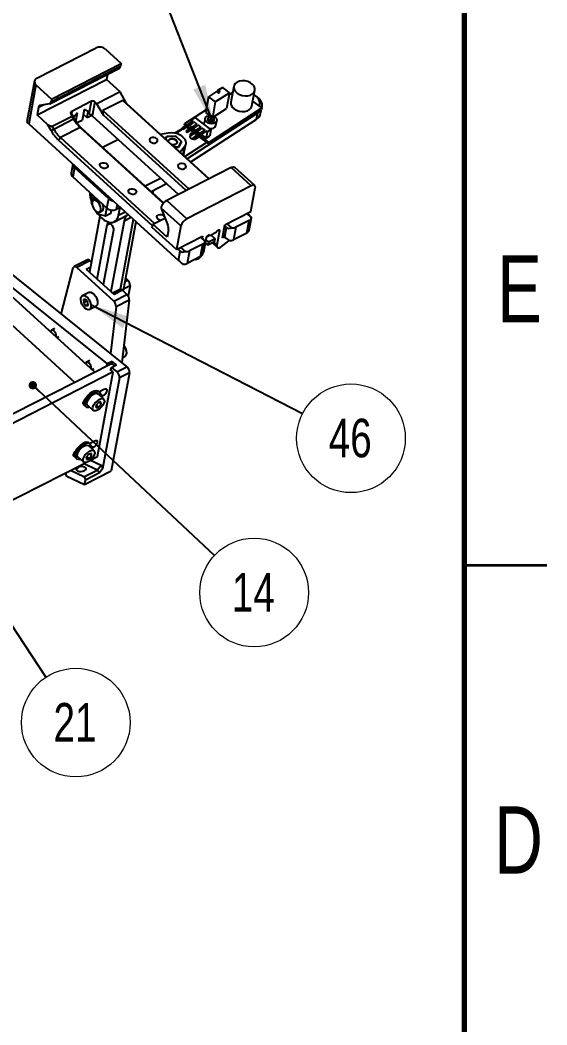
# Model space of a CAD drawing. Header units: millimetres. Extents: x 2 to 418, y 2 to 295.
# Drawn here: x 369.7 to 417.5, y 156.8 to 248 of the extents above; entities that cross this region are included whole.
import ezdxf

# ---------------------------------------------------------------- set-up
doc = ezdxf.new("R2010")
doc.units = ezdxf.units.MM
doc.styles.add('SLDTEXTSTYLE0', font='TXT', dxfattribs={"width": 0.75})
doc.dimstyles.new('SLDDIMSTYLE0', dxfattribs={"dimtxt": 0.18, "dimasz": 0.762, "dimexe": 0, "dimexo": 0.0625, "dimgap": 0, "dimtad": 0, "dimtih": 1, "dimtoh": 1, "dimdec": 0, "dimrnd": 1e-09, "dimzin": 0, "dimdsep": 46, "dimtxsty": 'Standard', "dimblk1": 'DOT', "dimblk2": 'DOT', "dimsah": 1, "dimcen": 0.09, "dimadec": 0, "dimazin": 0, "dimtfac": 0.762, "dimtdec": 0, "dimtofl": 0, "dimtmove": 0, "dimatfit": 3, "dimldrblk": 'DOT', "dimfxl": 1, "dimfrac": 2, "dimtolj": 1, "dimtzin": 0, "dimarcsym": 0})
doc.dimstyles.new('SLDDIMSTYLE1', dxfattribs={"dimtxt": 0.18, "dimasz": 3.556, "dimexe": 0, "dimexo": 0.0625, "dimgap": 0, "dimtad": 0, "dimtih": 1, "dimtoh": 1, "dimdec": 0, "dimrnd": 1e-09, "dimzin": 0, "dimdsep": 46, "dimtxsty": 'Standard', "dimsah": 1, "dimcen": 0.09, "dimadec": 0, "dimazin": 0, "dimtfac": 3.556, "dimtdec": 0, "dimtofl": 0, "dimtmove": 0, "dimatfit": 3, "dimfxl": 1, "dimfrac": 2, "dimtolj": 1, "dimtzin": 0, "dimarcsym": 0})

# ---------------------------------------------------------------- blocks, each defined once
blk = doc.blocks.new('SW_NOTE_81')
at = {"color": 0, "linetype": 'Continuous', "lineweight": 0}
blk.add_circle((3.6, -3.37), 4.931, dxfattribs=at)
at = {"color": 0, "linetype": 'Continuous', "lineweight": 0, "insert": (3.529, -1.593), "char_height": 3.5, "attachment_point": 2, "style": 'SLDTEXTSTYLE0'}
blk.add_mtext('14', dxfattribs=at)
blk = doc.blocks.new('_Dot')
at = {"color": 0, "linetype": 'ByBlock', "lineweight": -2}
blk.add_line((-0.5, 0), (-1, 0), dxfattribs=at)
at = {"color": 0, "linetype": 'ByBlock', "const_width": 0.5}
blk.add_lwpolyline([(-0.25, 0, 1), (0.25, 0, 1)], format="xyb", close=True, dxfattribs=at)
blk = doc.blocks.new('SW_NOTE_82')
at = {"color": 0, "linetype": 'Continuous', "lineweight": 0}
blk.add_circle((2.716, -4.115), 4.931, dxfattribs=at)
at = {"color": 0, "linetype": 'Continuous', "lineweight": 0, "insert": (2.646, -2.339), "char_height": 3.5, "attachment_point": 2, "style": 'SLDTEXTSTYLE0'}
blk.add_mtext('21', dxfattribs=at)
blk = doc.blocks.new('SW_NOTE_83')
at = {"color": 0, "linetype": 'Continuous', "lineweight": 0}
blk.add_circle((4.385, -2.254), 4.931, dxfattribs=at)
at = {"color": 0, "linetype": 'Continuous', "lineweight": 0, "insert": (4.315, -0.478), "char_height": 3.5, "attachment_point": 2, "style": 'SLDTEXTSTYLE0'}
blk.add_mtext('46', dxfattribs=at)

msp = doc.modelspace()

# ---------------------------------------------------------------- linework, layer by layer
at = {"color": 7, "linetype": 'Continuous', "lineweight": 70}
msp.add_line((410, 287), (410, 10), dxfattribs=at)
at = {"color": 7, "linetype": 'Continuous', "lineweight": 25}
for p, q in [((371.186, 242.673), (376.593, 245.43)), ((377.432, 245.306), (378.855, 244.008)), ((372.384, 240.361), (378.693, 243.577)), ((372.5, 240.542), (378.808, 243.758)), ((372.546, 240.791), (378.855, 244.008)), ((378.855, 244.008), (378.808, 243.758)), ((371.217, 239.343), (377.525, 242.559)), ((377.612, 243.027), (377.525, 242.559)), ((378.759, 241.434), (377.525, 242.559)), ((370.984, 242.429), (370.295, 238.734)), ((371.123, 242.09), (370.461, 238.536)), ((371.123, 242.09), (372.546, 240.791)), ((388.07, 241.835), (387.734, 241.617)), ((388.69, 241.364), (388.07, 241.835)), ((389.082, 241.939), (388.817, 240.517)), ((372.546, 240.791), (372.5, 240.542)), ((378.759, 241.434), (376.656, 240.362)), ((379.352, 240.394), (378.759, 241.434)), ((386.778, 240.996), (386.513, 239.574)), ((387.607, 241.534), (386.778, 240.996)), ((386.778, 240.996), (387.398, 240.525)), ((387.398, 240.525), (388.69, 241.364)), ((387.615, 241.575), (387.588, 241.433)), ((387.771, 241.399), (387.797, 241.541)), ((388.69, 241.364), (388.425, 239.943)), ((388.978, 241.378), (388.654, 241.168)), ((390.724, 240.162), (390.989, 241.583)), ((371.343, 240.019), (371.217, 239.343)), ((372.33, 240.344), (371.513, 240.217)), ((376.178, 240.584), (374.371, 239.663)), ((375.498, 239.852), (375.312, 238.857)), ((375.869, 239.655), (375.498, 239.852)), ((375.966, 239.447), (376.178, 240.584)), ((376.457, 240.543), (376.219, 239.264)), ((376.656, 240.362), (376.457, 240.543)), ((377.249, 239.322), (376.656, 240.362)), ((379.004, 240.664), (377.202, 239.745)), ((386.82, 233.535), (379.004, 240.664)), ((379.004, 240.664), (379.352, 240.394)), ((379.352, 240.394), (386.853, 233.552)), ((386.556, 239.805), (384.601, 238.535)), ((386.781, 236.718), (391.596, 239.846)), ((386.807, 236.86), (391.622, 239.988)), ((387.398, 240.525), (387.163, 239.264)), ((387.295, 239.209), (388.425, 239.943)), ((391.622, 239.988), (390.807, 240.607)), ((391.517, 239.491), (391.581, 239.837)), ((391.622, 239.988), (391.596, 239.846)), ((391.611, 239.997), (391.623, 240.06)), ((372.192, 238.454), (371.217, 239.343)), ((374.403, 239.213), (372.601, 238.294)), ((372.731, 238.065), (374.534, 238.984)), ((374.403, 239.213), (374.295, 239.526)), ((374.295, 239.526), (374.348, 239.433)), ((374.348, 239.433), (374.596, 238.997)), ((374.371, 239.663), (374.368, 239.627)), ((374.534, 238.984), (374.403, 239.213)), ((374.534, 238.984), (374.596, 238.997)), ((374.897, 239.545), (374.537, 239.1)), ((374.749, 238.75), (374.897, 239.545)), ((375.312, 238.857), (374.842, 238.617)), ((375.763, 239.086), (375.414, 239.404)), ((375.763, 239.086), (375.869, 239.655)), ((376.179, 239.298), (375.763, 239.086)), ((376.219, 239.264), (384.049, 232.122)), ((377.249, 239.322), (377.202, 239.745)), ((377.202, 239.745), (385.018, 232.616)), ((384.751, 232.48), (377.249, 239.322)), ((391.23, 239.514), (384.856, 235.373)), ((385.176, 235.081), (391.124, 238.945)), ((385.225, 238.902), (385.182, 238.67)), ((385.565, 239.123), (385.225, 238.902)), ((385.225, 238.902), (385.369, 238.792)), ((387.007, 238.028), (385.565, 239.123)), ((386.477, 239.018), (386.397, 238.592)), ((386.513, 239.574), (386.878, 239.297)), ((387.003, 239.161), (386.708, 239.066)), ((386.708, 239.066), (386.712, 238.824)), ((386.95, 238.877), (386.742, 238.809)), ((386.95, 238.877), (387.003, 239.161)), ((387.22, 238.744), (386.95, 238.877)), ((387.303, 239.014), (387.003, 239.161)), ((387.254, 238.755), (387.303, 239.014)), ((387.307, 238.772), (387.303, 239.014)), ((391.23, 239.514), (391.124, 238.945)), ((370.461, 238.536), (384.046, 226.144)), ((372.493, 237.925), (372.192, 238.454)), ((372.192, 238.454), (372.601, 238.294)), ((372.493, 237.925), (372.731, 238.065)), ((372.601, 238.294), (372.731, 238.065)), ((375.145, 238.204), (373.343, 237.285)), ((382.68, 231.331), (375.145, 238.204)), ((375.145, 238.204), (375.269, 238.138)), ((375.269, 238.138), (382.703, 231.357)), ((383.763, 237.71), (384.409, 238.13)), ((384.442, 238.073), (383.848, 237.687)), ((384.417, 238.174), (384.404, 238.102)), ((384.404, 238.102), (384.476, 238.048)), ((384.417, 238.174), (385.369, 238.792)), ((384.489, 238.119), (384.417, 238.174)), ((384.476, 238.048), (385.428, 238.666)), ((384.476, 238.048), (384.489, 238.119)), ((384.489, 238.119), (385.441, 238.737)), ((384.601, 238.535), (384.574, 238.392)), ((384.574, 238.392), (384.657, 238.33)), ((384.601, 238.535), (384.772, 238.404)), ((384.773, 238.241), (385.018, 238.056)), ((384.777, 237.9), (385.729, 238.518)), ((384.836, 237.774), (385.788, 238.393)), ((384.849, 237.845), (385.802, 238.464)), ((384.889, 238.316), (385.133, 238.131)), ((385.147, 238.484), (385.119, 238.333)), ((385.119, 238.333), (385.269, 238.219)), ((385.134, 237.968), (385.378, 237.782)), ((385.138, 237.626), (386.09, 238.245)), ((385.197, 237.5), (386.149, 238.119)), ((385.21, 237.571), (386.162, 238.19)), ((385.249, 238.042), (385.493, 237.857)), ((385.385, 238.131), (385.629, 237.945)), ((385.428, 238.666), (385.441, 238.737)), ((385.441, 238.737), (385.729, 238.518)), ((385.498, 237.353), (386.451, 237.971)), ((385.788, 238.393), (385.802, 238.464)), ((385.802, 238.464), (386.09, 238.245)), ((386.149, 238.119), (386.162, 238.19)), ((386.162, 238.19), (386.451, 237.971)), ((386.398, 238.49), (386.397, 238.592)), ((386.667, 237.807), (387.007, 238.028)), ((386.712, 238.824), (387.012, 238.677)), ((387.007, 238.028), (386.901, 237.459)), ((387.012, 238.677), (387.307, 238.772)), ((387.459, 238.394), (387.538, 238.82)), ((373.166, 237.066), (373.343, 237.285)), ((381.702, 229.28), (373.166, 237.066)), ((373.343, 237.285), (381.872, 229.505)), ((377.154, 236.419), (378.555, 237.133)), ((382.398, 237.616), (383.119, 237.735)), ((382.995, 237.402), (382.878, 237.178)), ((382.893, 237.164), (383.01, 237.388)), ((382.983, 237.336), (382.995, 237.402)), ((383.804, 237.432), (382.995, 237.402)), ((383.01, 237.388), (383.797, 237.418)), ((383.797, 237.418), (384.32, 236.941)), ((383.801, 237.414), (383.804, 237.432)), ((384.342, 236.942), (383.804, 237.432)), ((384.777, 237.9), (384.764, 237.829)), ((384.764, 237.829), (384.836, 237.774)), ((384.849, 237.845), (384.777, 237.9)), ((384.836, 237.774), (384.849, 237.845)), ((385.138, 237.626), (385.125, 237.555)), ((385.125, 237.555), (385.197, 237.5)), ((385.21, 237.571), (385.138, 237.626)), ((385.197, 237.5), (385.21, 237.571)), ((385.495, 237.335), (385.273, 237.19)), ((385.353, 237.164), (385.508, 237.264)), ((385.498, 237.353), (385.485, 237.281)), ((385.485, 237.281), (385.557, 237.227)), ((385.495, 237.694), (385.739, 237.509)), ((385.571, 237.298), (385.498, 237.353)), ((385.557, 237.227), (386.509, 237.845)), ((385.557, 237.227), (385.571, 237.298)), ((385.571, 237.298), (386.523, 237.916)), ((385.61, 237.769), (385.854, 237.583)), ((385.652, 237.203), (385.915, 237.375)), ((385.746, 237.857), (385.99, 237.672)), ((385.855, 237.42), (386.781, 236.718)), ((385.97, 237.495), (386.807, 236.86)), ((386.106, 237.583), (386.561, 237.238)), ((386.509, 237.845), (386.523, 237.916)), ((386.523, 237.916), (386.667, 237.807)), ((386.667, 237.807), (386.561, 237.238)), ((386.561, 237.238), (386.901, 237.459)), ((384.056, 236.434), (383.707, 236.421)), ((383.722, 236.408), (384.07, 236.421)), ((384.053, 236.42), (384.056, 236.434)), ((384.32, 236.941), (384.056, 236.434)), ((384.07, 236.421), (384.342, 236.942)), ((384.574, 236.408), (384.202, 235.97)), ((384.308, 236.875), (384.32, 236.941)), ((384.553, 235.839), (384.712, 236.692)), ((384.646, 235.565), (386.615, 236.844)), ((386.807, 236.86), (386.781, 236.718)), ((374.474, 234.875), (374.322, 234.062)), ((374.62, 234.575), (374.461, 233.722)), ((377.725, 231.743), (374.62, 234.575)), ((388.85, 234.57), (382.993, 231.583)), ((390.662, 232.918), (388.85, 234.57)), ((390.986, 232.935), (389.175, 234.587)), ((377.567, 230.89), (374.461, 233.722)), ((382.436, 233.593), (381.035, 232.878)), ((382.979, 233.098), (381.578, 232.383)), ((381.742, 232.234), (381.789, 232.491)), ((390.662, 232.918), (384.804, 229.931)), ((390.635, 230.589), (391.033, 232.721)), ((376.102, 232.225), (376.1, 232.211)), ((376.22, 231.857), (376.129, 231.37)), ((376.482, 231.675), (376.34, 231.602)), ((377.567, 230.89), (377.725, 231.743)), ((382.993, 231.583), (384.804, 229.931)), ((376.129, 231.37), (376.229, 231.194)), ((376.885, 230.533), (377.125, 230.655)), ((377.423, 230.189), (377.555, 230.9)), ((377.915, 230.414), (377.97, 230.707)), ((378.773, 230.953), (378.405, 230.766)), ((378.627, 230.255), (378.755, 230.944)), ((384.274, 229.275), (382.497, 230.895)), ((382.553, 230.698), (383.092, 229.335)), ((376.924, 230.155), (375.981, 225.09)), ((376.556, 230.62), (376.7, 230.369)), ((376.7, 230.369), (377.423, 230.189)), ((377.423, 230.189), (377.92, 230.443)), ((377.881, 230.423), (377.915, 230.414)), ((378.242, 229.653), (379.293, 230.189)), ((379.958, 229.873), (378.774, 223.522)), ((379.47, 230.318), (379.403, 230.258)), ((381.73, 229.433), (382.831, 229.995)), ((382.828, 230.003), (382.828, 229.993)), ((388.27, 229.382), (390.635, 230.589)), ((390.477, 229.772), (389.275, 229.159)), ((390.679, 230.015), (390.26, 230.397)), ((390.265, 228.635), (390.477, 229.772)), ((390.293, 230.414), (390.513, 230.214)), ((390.467, 228.879), (390.679, 230.015)), ((376.673, 224.459), (377.592, 229.389)), ((378.148, 228.882), (377.229, 223.951)), ((379.113, 229.717), (377.921, 223.32)), ((380.197, 229.655), (379.027, 223.379)), ((381.677, 229.149), (381.73, 229.433)), ((383.876, 227.143), (381.677, 229.149)), ((383.024, 228.253), (381.73, 229.433)), ((383.15, 228.929), (383.024, 228.253)), ((384.274, 229.275), (383.876, 227.143)), ((387.793, 228.831), (387.554, 227.545)), ((388.047, 228.188), (388.27, 229.382)), ((388.251, 228.288), (388.41, 229.141)), ((388.41, 229.141), (388.252, 229.286)), ((388.457, 229.478), (388.876, 229.096)), ((389.275, 229.159), (389.063, 228.022)), ((383.876, 227.143), (386.242, 228.349)), ((386.473, 227.871), (386.054, 228.253)), ((386.088, 228.27), (386.307, 228.069)), ((386.242, 228.349), (386.207, 228.161)), ((386.352, 226.933), (386.591, 228.218)), ((386.554, 228.015), (386.786, 227.803)), ((386.892, 228.371), (386.741, 228.421)), ((387.387, 228.109), (386.786, 227.803)), ((387.493, 228.678), (386.892, 228.371)), ((387.025, 228.439), (387.387, 228.109)), ((387.334, 227.825), (387.387, 228.109)), ((388.248, 228.291), (388.047, 228.188)), ((388.093, 228.433), (388.251, 228.288)), ((390.265, 228.635), (389.063, 228.022)), ((384.205, 226.997), (383.985, 227.198)), ((384.252, 227.334), (384.671, 226.952)), ((385.07, 227.015), (384.858, 225.878)), ((386.271, 227.628), (385.07, 227.015)), ((386.059, 226.49), (386.271, 227.628)), ((386.261, 226.735), (386.473, 227.871)), ((386.501, 227.73), (386.733, 227.518)), ((387.334, 227.825), (386.733, 227.518)), ((386.786, 227.803), (386.733, 227.518)), ((387.158, 227.735), (387.6, 227.332)), ((387.851, 227.316), (388.612, 227.882)), ((375.786, 226.194), (374.584, 225.581)), ((376.021, 226.122), (374.819, 225.509)), ((376.151, 226.003), (376.021, 226.122)), ((384.046, 226.144), (384.205, 226.997)), ((386.059, 226.49), (384.858, 225.878)), ((385.559, 226.235), (385.898, 226.321)), ((367.029, 225.217), (377.58, 216.759)), ((367.931, 225.676), (379.376, 216.501)), ((373.422, 221.274), (374.511, 225.479)), ((378.182, 222.442), (374.819, 225.509)), ((375.689, 225.356), (378.212, 223.054)), ((379.246, 224.555), (379.452, 224.368)), ((376.459, 216.002), (367.46, 224.21)), ((378.729, 223.509), (378.078, 223.177)), ((378.963, 223.437), (378.212, 223.054)), ((379.383, 223.054), (378.963, 223.437)), ((379.057, 223.541), (379.027, 223.379)), ((379.658, 223.847), (379.057, 223.541)), ((379.658, 223.847), (379.487, 222.929)), ((375.931, 223.248), (375.33, 222.942)), ((375.644, 222.603), (375.448, 222.587)), ((375.448, 222.587), (375.452, 222.303)), ((375.753, 222.456), (375.452, 222.303)), ((375.844, 222.334), (375.644, 222.603)), ((378.182, 222.442), (379.383, 223.054)), ((379.592, 222.553), (378.39, 221.94)), ((379.592, 222.553), (378.904, 216.879)), ((375.452, 222.303), (375.652, 222.034)), ((375.847, 222.133), (375.652, 222.034)), ((375.652, 222.034), (375.848, 222.05)), ((375.848, 222.05), (375.844, 222.334)), ((375.966, 221.695), (376.567, 222.001)), ((378.39, 221.94), (377.877, 217.703)), ((368.222, 220.952), (374.657, 215.083)), ((372.827, 219.957), (372.526, 219.804)), ((373.007, 219.151), (373.19, 219.244)), ((376.008, 217.055), (375.708, 216.902)), ((378.031, 216.988), (377.58, 216.759)), ((377.985, 216.74), (378.031, 216.988)), ((378.424, 216.673), (378.031, 216.988)), ((378.958, 217.324), (379.211, 217.453)), ((377.924, 216.749), (359.3, 207.254)), ((376.189, 216.249), (376.372, 216.342)), ((377.542, 216.554), (377.58, 216.759)), ((377.947, 216.301), (377.872, 216.263)), ((378.131, 216.027), (377.872, 216.263)), ((378.064, 216.729), (377.924, 216.749)), ((377.93, 216.21), (377.974, 216.443)), ((377.974, 216.443), (378.424, 216.673)), ((377.974, 216.443), (378.475, 216.042)), ((378.232, 216.575), (378.064, 216.729)), ((378.475, 216.042), (379.376, 216.501)), ((378.131, 216.027), (360.329, 206.95)), ((376.7, 208.35), (378.131, 216.027)), ((378.703, 215.502), (377.161, 207.228)), ((379.604, 215.961), (377.943, 207.045)), ((379.604, 215.961), (378.703, 215.502)), ((376.89, 214.187), (376.786, 214.282)), ((376.842, 214.231), (377.296, 214.462)), ((376.733, 214.056), (376.755, 214.04)), ((377.273, 213.568), (376.755, 214.04)), ((376.967, 214.021), (376.957, 213.855)), ((377.182, 213.851), (377.041, 213.779)), ((375.573, 212.952), (375.677, 212.857)), ((375.812, 213.005), (376.329, 212.533)), ((376.789, 213.262), (376.566, 212.998)), ((376.566, 212.998), (376.578, 212.786)), ((376.578, 212.786), (376.813, 212.839)), ((376.598, 213.035), (376.813, 212.839)), ((377.024, 213.315), (376.789, 213.262)), ((376.813, 212.839), (377.035, 213.103)), ((376.847, 213.275), (377.035, 213.103)), ((377.035, 213.103), (377.024, 213.315)), ((375.968, 209.54), (376.421, 209.771)), ((375.859, 209.365), (375.881, 209.348)), ((376.398, 208.876), (375.881, 209.348)), ((376.016, 209.496), (375.912, 209.591)), ((376.308, 209.16), (376.166, 209.088)), ((374.699, 208.261), (374.803, 208.166)), ((374.937, 208.314), (375.455, 207.842)), ((375.915, 208.571), (375.692, 208.307)), ((375.692, 208.307), (375.704, 208.095)), ((375.704, 208.095), (375.938, 208.148)), ((375.723, 208.344), (375.938, 208.148)), ((376.149, 208.623), (375.915, 208.571)), ((375.938, 208.148), (376.161, 208.412)), ((375.973, 208.584), (376.161, 208.412)), ((376.077, 208.032), (376.7, 208.35)), ((376.079, 208.033), (377.038, 207.576)), ((376.161, 208.412), (376.149, 208.623)), ((361.523, 200.612), (375.61, 207.794)), ((375.466, 206.514), (374.243, 207.097)), ((376.667, 207.127), (375.444, 207.71)), ((375.466, 206.514), (376.667, 207.127)), ((375.54, 205.82), (377.943, 207.045)), ((376.68, 207.119), (377.038, 207.576)), ((377.161, 207.228), (376.878, 206.867)), ((373.791, 206.867), (373.878, 206.612)), ((373.878, 206.612), (375.54, 205.82)), ((375.54, 205.82), (375.614, 206.222)), ((376.878, 206.867), (375.614, 206.222))]:
    msp.add_line(p, q, dxfattribs=at)
at = {"color": 8, "linetype": 'Continuous', "lineweight": 25}
for p, q in [((371.826, 240.266), (371.343, 240.019)), ((374.368, 239.627), (374.336, 239.453)), ((391.23, 239.514), (391.196, 239.586)), ((385.127, 237.301), (385.168, 237.522)), ((384.574, 236.408), (384.45, 235.744)), ((378.489, 231.213), (378.405, 230.766)), ((378.627, 230.255), (379.212, 230.553)), ((379.765, 230.049), (379.113, 229.717)), ((379.403, 230.258), (379.488, 230.301)), ((377.592, 229.389), (377.828, 229.51)), ((387.793, 228.831), (387.705, 228.911)), ((386.847, 228.386), (386.606, 228.263)), ((386.892, 228.371), (386.804, 228.451)), ((387.278, 227.796), (387.554, 227.545)), ((375.689, 225.356), (376.066, 225.548)), ((379.186, 224.232), (379.452, 224.368)), ((377.182, 213.851), (376.962, 214.051)), ((375.5, 213.249), (375.438, 213.306)), ((376.308, 209.16), (376.088, 209.36)), ((374.626, 208.558), (374.563, 208.615))]:
    msp.add_line(p, q, dxfattribs=at)
at = {"color": 7, "linetype": 'Continuous', "lineweight": 35}
msp.add_line((410, 198.5), (417.5, 198.5), dxfattribs=at)
at = {"color": 7, "linetype": 'Continuous', "lineweight": 25, "flags": 128}
for points in [[(387.643, 241.517), (387.673, 241.5), (387.709, 241.493), (387.744, 241.495), (387.773, 241.507), (387.792, 241.527), (387.798, 241.551), (387.79, 241.576), (387.769, 241.599), (387.739, 241.615), (387.703, 241.623), (387.668, 241.62), (387.639, 241.609), (387.62, 241.589), (387.614, 241.565), (387.622, 241.539), (387.643, 241.517)], [(389.376, 241.333), (389.589, 241.205), (389.835, 241.119), (390.097, 241.081), (390.353, 241.093), (390.586, 241.154), (390.778, 241.261), (390.916, 241.404), (390.987, 241.575), (390.989, 241.759), (390.919, 241.943), (390.784, 242.113), (390.594, 242.258), (390.362, 242.366), (390.106, 242.429), (389.845, 242.442), (389.597, 242.405), (389.383, 242.32), (389.217, 242.194), (389.111, 242.035), (389.074, 241.857), (389.109, 241.671), (389.212, 241.492), (389.376, 241.333)], [(387.616, 241.375), (387.647, 241.358), (387.682, 241.351), (387.717, 241.353), (387.746, 241.365), (387.766, 241.384), (387.771, 241.399)], [(390.91, 241.159), (391.168, 240.998), (391.383, 240.798), (391.536, 240.576), (391.62, 240.341), (391.63, 240.106), (391.608, 239.999)], [(389.111, 239.911), (389.324, 239.784), (389.57, 239.697), (389.832, 239.659), (390.088, 239.671), (390.321, 239.733), (390.514, 239.839), (390.651, 239.983), (390.723, 240.153), (390.724, 240.162)], [(391.516, 239.794), (391.429, 239.682), (391.23, 239.514)], [(386.54, 239.148), (386.667, 239.242), (386.839, 239.292), (387.033, 239.292), (387.225, 239.242), (387.387, 239.148), (387.498, 239.023), (387.542, 238.884), (387.515, 238.75), (387.418, 238.639), (387.267, 238.565), (387.08, 238.539), (386.884, 238.565), (386.704, 238.638), (386.565, 238.75), (386.486, 238.884), (386.478, 239.023), (386.54, 239.148)], [(381.553, 237.271), (381.465, 237.201), (381.426, 237.107), (381.444, 237.006), (381.514, 236.911), (381.627, 236.839), (381.765, 236.799), (381.907, 236.797), (382.031, 236.835), (382.119, 236.906), (382.158, 236.999), (382.14, 237.1), (382.07, 237.195), (381.957, 237.268), (381.819, 237.308), (381.677, 237.309), (381.553, 237.271)], [(383.119, 237.735), (383.399, 237.755), (383.688, 237.726), (383.967, 237.648), (384.221, 237.528), (384.434, 237.371), (384.594, 237.187), (384.692, 236.987), (384.722, 236.782), (384.682, 236.585), (384.574, 236.408)], [(383.136, 236.942), (383.158, 237.039), (383.237, 237.125), (383.36, 237.179), (383.51, 237.192), (383.663, 237.162)], [(383.929, 236.865), (383.904, 236.974), (383.822, 237.075), (383.696, 237.15), (383.545, 237.189), (383.392, 237.186), (383.261, 237.141), (383.171, 237.061), (383.136, 236.958), (383.136, 236.942)], [(383.663, 237.162), (383.797, 237.094), (383.89, 236.998), (383.928, 236.889), (383.907, 236.784), (383.828, 236.697), (383.705, 236.644), (383.555, 236.631), (383.464, 236.643)], [(385.144, 237.54), (385.108, 237.495), (385.087, 237.409), (385.116, 237.318), (385.19, 237.238), (385.298, 237.18), (385.423, 237.153), (385.548, 237.161), (385.652, 237.203)], [(383.464, 236.643), (383.52, 236.634), (383.673, 236.637), (383.804, 236.682), (383.894, 236.762), (383.929, 236.865)], [(384.553, 235.839), (384.523, 235.732), (384.506, 235.693)], [(377.047, 234.974), (377.171, 235.012), (377.313, 235.01), (377.451, 234.97), (377.564, 234.897), (377.634, 234.803), (377.652, 234.702), (377.614, 234.608), (377.525, 234.537), (377.401, 234.5), (377.259, 234.501), (377.121, 234.541), (377.008, 234.614), (376.938, 234.708), (376.92, 234.81), (376.959, 234.903), (377.047, 234.974)], [(384.14, 234.911), (384.052, 234.84), (384.014, 234.747), (384.031, 234.646), (384.102, 234.551), (384.214, 234.478), (384.352, 234.438), (384.494, 234.437), (384.619, 234.475), (384.707, 234.545), (384.745, 234.639), (384.728, 234.74), (384.657, 234.835), (384.545, 234.907), (384.407, 234.947), (384.265, 234.949), (384.14, 234.911)], [(388.85, 234.57), (388.914, 234.598), (388.974, 234.617), (389.031, 234.627), (389.082, 234.626), (389.126, 234.616), (389.164, 234.596), (389.175, 234.587)], [(379.634, 232.614), (379.759, 232.651), (379.901, 232.65), (380.039, 232.61), (380.151, 232.537), (380.222, 232.443), (380.239, 232.341), (380.201, 232.248), (380.113, 232.177), (379.988, 232.14), (379.846, 232.141), (379.709, 232.181), (379.596, 232.254), (379.525, 232.348), (379.508, 232.45), (379.546, 232.543), (379.634, 232.614)], [(391.033, 232.721), (391.04, 232.8), (391.029, 232.867), (391.001, 232.919), (390.957, 232.955), (390.899, 232.973), (390.828, 232.973), (390.748, 232.954), (390.662, 232.918)], [(376.1, 232.211), (376.1, 232.084), (376.168, 231.924), (376.302, 231.781), (376.49, 231.671), (376.709, 231.606), (376.794, 231.595)], [(376.228, 231.44), (376.218, 231.277), (376.256, 231.089), (376.337, 230.898), (376.451, 230.728), (376.584, 230.598), (376.721, 230.526), (376.845, 230.518), (376.94, 230.577), (376.997, 230.695), (377.006, 230.858), (376.969, 231.046), (376.888, 231.237), (376.774, 231.407), (376.641, 231.536), (376.504, 231.609), (376.38, 231.617), (376.284, 231.558), (376.228, 231.44)], [(377.125, 230.655), (377.149, 230.67), (377.221, 230.767), (377.249, 230.915), (377.228, 231.097), (377.184, 231.239)], [(376.751, 230.356), (376.821, 230.271), (377.068, 230.013)], [(377.068, 230.013), (377.326, 229.81), (377.584, 229.67), (377.832, 229.597), (378.061, 229.595), (378.262, 229.664), (378.427, 229.801), (378.55, 230), (378.627, 230.255)], [(379.466, 230.322), (379.313, 230.2), (379.293, 230.189)], [(382.417, 229.784), (382.296, 229.821), (382.183, 229.894), (382.113, 229.988), (382.095, 230.09), (382.134, 230.183), (382.222, 230.254)], [(377.592, 229.389), (377.635, 229.487), (377.713, 229.531), (377.816, 229.515), (377.927, 229.441), (378.029, 229.321), (378.107, 229.172), (378.149, 229.018), (378.148, 228.882)], [(387.493, 228.678), (387.514, 228.738), (387.555, 228.8), (387.61, 228.856), (387.669, 228.896), (387.725, 228.915), (387.768, 228.909), (387.792, 228.879), (387.793, 228.831)], [(386.591, 228.218), (386.613, 228.278), (386.654, 228.341), (386.709, 228.397), (386.768, 228.437), (386.824, 228.455), (386.867, 228.449), (386.891, 228.42), (386.892, 228.371)], [(388.612, 227.882), (388.684, 227.941), (388.701, 227.956)], [(387.554, 227.545), (387.547, 227.474), (387.554, 227.413), (387.575, 227.362), (387.609, 227.324), (387.655, 227.3), (387.712, 227.291), (387.778, 227.296), (387.851, 227.316)], [(374.819, 225.509), (374.77, 225.548), (374.72, 225.576), (374.672, 225.591), (374.628, 225.594), (374.588, 225.583), (374.555, 225.559), (374.529, 225.524), (374.511, 225.479)], [(376.044, 222.351), (376.1, 222.139), (376.107, 221.947), (376.064, 221.795), (375.976, 221.7), (375.852, 221.672), (375.706, 221.714), (375.554, 221.822), (375.412, 221.983), (375.296, 222.181), (375.218, 222.393), (375.186, 222.598), (375.204, 222.772), (375.271, 222.897), (375.378, 222.96), (375.515, 222.952), (375.666, 222.877), (375.815, 222.74), (375.945, 222.558), (376.044, 222.351)], [(375.931, 223.248), (375.979, 223.266), (376.115, 223.259), (376.266, 223.183), (376.415, 223.047), (376.546, 222.865), (376.645, 222.657)], [(376.645, 222.657), (376.701, 222.445), (376.707, 222.253), (376.664, 222.102), (376.576, 222.007), (376.567, 222.001)], [(372.545, 219.811), (372.478, 219.759), (372.446, 219.663)], [(372.962, 219.192), (372.97, 219.236), (372.962, 219.368), (372.916, 219.512), (372.837, 219.646), (372.739, 219.75), (372.637, 219.808), (372.545, 219.811)], [(379.211, 217.453), (379.241, 217.472), (379.321, 217.579), (379.355, 217.739), (379.339, 217.937), (379.274, 218.149), (379.168, 218.354), (379.096, 218.456)], [(375.573, 212.952), (375.541, 212.99), (375.496, 213.118), (375.507, 213.288), (375.572, 213.483), (375.687, 213.69), (375.841, 213.891), (376.023, 214.069), (376.218, 214.211), (376.41, 214.305), (376.582, 214.343), (376.723, 214.322), (376.786, 214.282)], [(376.014, 212.821), (375.881, 212.796), (375.741, 212.817), (375.644, 212.895), (375.6, 213.024), (375.611, 213.193), (375.676, 213.389), (375.79, 213.596), (375.945, 213.796), (376.127, 213.975), (376.322, 214.117), (376.513, 214.21), (376.686, 214.248), (376.826, 214.228), (376.923, 214.15), (376.967, 214.021), (376.967, 214.021)], [(377.296, 214.462), (377.415, 214.502), (377.507, 214.489), (377.559, 214.426), (377.562, 214.321), (377.515, 214.192), (377.427, 214.057), (377.31, 213.937), (377.182, 213.851)], [(375.513, 213.045), (375.468, 213.058), (375.417, 213.122), (375.414, 213.226), (375.46, 213.356), (375.549, 213.491), (375.608, 213.557)], [(375.812, 213.005), (375.792, 213.026), (375.751, 213.141), (375.767, 213.297), (375.84, 213.478), (375.96, 213.663), (376.116, 213.833), (376.289, 213.97), (376.462, 214.058), (376.616, 214.088), (376.733, 214.056)], [(377.251, 213.584), (377.32, 213.495), (377.332, 213.358), (377.287, 213.187), (377.19, 213.002), (377.05, 212.821), (376.883, 212.666), (376.707, 212.552), (376.542, 212.493), (376.404, 212.493), (376.31, 212.554), (376.268, 212.669), (376.285, 212.825), (376.357, 213.006), (376.478, 213.191), (376.633, 213.361), (376.807, 213.498), (376.98, 213.586), (377.133, 213.616), (377.251, 213.584)], [(376.421, 209.771), (376.541, 209.811), (376.633, 209.798), (376.685, 209.735), (376.687, 209.63), (376.641, 209.501), (376.553, 209.366), (376.435, 209.246), (376.308, 209.16)], [(374.638, 208.354), (374.594, 208.367), (374.542, 208.431), (374.54, 208.535), (374.586, 208.665), (374.674, 208.799), (374.734, 208.866)], [(375.912, 209.591), (375.871, 209.62), (375.738, 209.652), (375.571, 209.625), (375.381, 209.542), (375.186, 209.409), (375.001, 209.236), (374.84, 209.039), (374.717, 208.832), (374.641, 208.633), (374.62, 208.457), (374.654, 208.32), (374.699, 208.261)], [(376.083, 209.164), (376.095, 209.3), (376.061, 209.437), (375.974, 209.526), (375.842, 209.558), (375.674, 209.531), (375.485, 209.448), (375.29, 209.314), (375.104, 209.142), (374.943, 208.944), (374.82, 208.737), (374.745, 208.538), (374.723, 208.363), (374.757, 208.225), (374.844, 208.137), (374.976, 208.105), (375.139, 208.13)], [(374.937, 208.314), (374.918, 208.335), (374.877, 208.45), (374.893, 208.606), (374.965, 208.787), (375.086, 208.972), (375.241, 209.142), (375.415, 209.278), (375.588, 209.366), (375.742, 209.396), (375.859, 209.365)], [(376.377, 208.893), (376.445, 208.804), (376.458, 208.667), (376.413, 208.496), (376.315, 208.31), (376.176, 208.13), (376.009, 207.975), (375.833, 207.861), (375.667, 207.801), (375.53, 207.802), (375.435, 207.863), (375.394, 207.978), (375.411, 208.134), (375.483, 208.315), (375.603, 208.5), (375.759, 208.67), (375.932, 208.806), (376.105, 208.894), (376.259, 208.924), (376.377, 208.893)], [(374.938, 207.358), (374.831, 207.282), (374.785, 207.196), (374.807, 207.113), (374.894, 207.046), (375.032, 207.006), (375.201, 206.997), (375.374, 207.023), (375.526, 207.078), (375.633, 207.155), (375.679, 207.241), (375.657, 207.324), (375.57, 207.391), (375.432, 207.431), (375.263, 207.439), (375.09, 207.414), (374.938, 207.358)]]:
    msp.add_lwpolyline(points, dxfattribs=at)
at = {"color": 7, "linetype": 'Continuous', "lineweight": 25}
for centre, radius, start, end in [((376.914, 244.708), 0.791, 49.14489, 113.99532), ((378.577, 243.779), 0.232, 299.90482, 354.81903), ((371.319, 242.364), 0.337, 113.32309, 234.46239), ((387.647, 241.425), 0.0594, 172.91715, 238.80329), ((390.533, 240.321), 0.911, 348.37233, 65.61169), ((371.561, 240.004), 0.219, 102.78745, 175.91681), ((372.282, 240.557), 0.219, 282.787, 355.91639), ((376.285, 240.344), 0.264, 49.14476, 113.99529), ((389.441, 240.445), 0.628, 173.40613, 238.31688), ((377.344, 240.556), 3.22, 209.21638, 226.92837), ((377.688, 240.726), 3.542, 209.21649, 226.92826), ((390.695, 239.668), 0.841, 300.68136, 347.84136), ((375.542, 239.637), 3.22, 209.21638, 226.92837), ((387.018, 238.581), 0.479, 253.61134, 336.934), ((375.585, 239.654), 3.542, 209.21649, 226.92826), ((374.867, 234.878), 0.39, 180.74057, 230.87585), ((374.685, 234.012), 0.366, 172.23425, 232.34986), ((378.801, 232.357), 2.789, 181.02717, 198.17187), ((378.232, 232.326), 0.773, 229.04512, 260.42412), ((383.541, 230.58), 1.143, 118.69101, 151.58962), ((378.084, 231.488), 0.791, 229.14453, 293.9954), ((383.453, 231.059), 0.969, 189.70305, 201.81644), ((379.977, 229.602), 0.871, 131.1738, 172.41648), ((382.422, 229.828), 0.47, 41.60823, 115.20137), ((385.297, 228.991), 1.061, 117.65542, 164.48341), ((390.332, 230.097), 0.356, 294.02763, 346.69491), ((382.389, 229.028), 0.767, 352.59523, 23.55035), ((388.968, 229.809), 0.718, 262.62629, 295.30974), ((390.12, 228.96), 0.356, 294.02638, 346.69617), ((388.756, 228.671), 0.718, 262.62569, 295.31035), ((384.763, 227.664), 0.718, 262.6262, 295.30978), ((386.126, 227.953), 0.356, 294.02755, 346.69482), ((375.852, 225.99), 0.214, 37.93234, 107.93687), ((385.248, 227.298), 1.173, 303.63453, 321.03615), ((385.914, 226.816), 0.356, 294.02629, 346.69607), ((385.579, 227.107), 0.792, 326.93, 347.31971), ((384.551, 226.527), 0.718, 262.6256, 295.31039), ((379.027, 223.898), 0.633, 355.36407, 47.78857), ((378.791, 223.294), 0.225, 39.80087, 106.06856), ((378.946, 222.578), 0.647, 357.75862, 47.41608), ((377.744, 221.965), 0.647, 357.75862, 47.41608), ((375.773, 216.768), 0.145, 80.20781, 182.9633), ((375.596, 216.392), 0.558, 349.44864, 68.76528), ((378.973, 216.013), 0.633, 355.36189, 50.52624), ((378.072, 215.553), 0.633, 355.36189, 50.52624), ((375.309, 206.25), 0.307, 354.74144, 59.24973)]:
    msp.add_arc(centre, radius, start, end, dxfattribs=at)
at = {"color": 8, "linetype": 'Continuous', "lineweight": 25}
msp.add_arc((374.416, 239.52), 0.118, 113.78183, 167.7959, dxfattribs=at)
at = {"color": 7, "linetype": 'Continuous', "lineweight": 25}
for centre, major_axis, ratio, start_param, end_param in [((376.095, 239.329), (0.178, -0.133), 0.123481, 0.899828, 2.470624), ((370.832, 238.339), (0.535, -0.4), 0.123481, 3.200352, 4.041421), ((390.142, 230.41), (0.535, -0.4), 0.123481, 0.058759, 0.899828), ((388.94, 229.798), (0.506, 0.676), 0.620245, 3.080869, 3.921938), ((385.936, 228.266), (0.535, -0.4), 0.123481, 0.058759, 0.899828), ((388.622, 228.092), (0.535, -0.4), 0.123481, 4.041421, 4.882489), ((384.417, 225.948), (0.535, -0.4), 0.123481, 4.041421, 4.882489), ((384.735, 227.653), (0.506, 0.676), 0.620245, 3.080869, 3.921938), ((376.536, 206.876), (0.134, 0.249), 0.511455, 6.203675, 6.308474), ((376.749, 206.985), (-0.13, 0.158), 0.228602, 3.701351, 5.516414), ((377.032, 207.346), (-0.043, 0.238), 0.53874, 4.098534, 5.913597)]:
    msp.add_ellipse(centre, major_axis=major_axis, ratio=ratio, start_param=start_param, end_param=end_param, dxfattribs=at)
for points, knots in [([(374.295, 239.526), (374.295, 239.537), (374.295, 239.569), (374.311, 239.616), (374.344, 239.649), (374.367, 239.661), (374.371, 239.663)], [0, 0, 0, 0, 0.220592, 0.599044, 0.913708, 1, 1, 1, 1]), ([(374.318, 239.485), (374.312, 239.496), (374.3, 239.521), (374.301, 239.537), (374.301, 239.546)], [0, 0, 0, 0, 0.438824, 1, 1, 1, 1]), ([(382.536, 231.124), (382.518, 231.083), (382.487, 231.009), (382.494, 230.93), (382.497, 230.895)], [0, 0, 0, 0, 0.5661405, 1, 1, 1, 1])]:
    msp.add_open_spline(points, degree=3, knots=knots, dxfattribs=at)

# ---------------------------------------------------------------- block references
at = {"color": 7, "linetype": 'Continuous', "lineweight": 0}
for name, p in [('SW_NOTE_83', (395.33, 212.262)), ('SW_NOTE_81', (387.328, 199.382)), ('SW_NOTE_82', (372.02, 188.33))]:
    msp.add_blockref(name, p, dxfattribs=at)

# ---------------------------------------------------------------- texts
at = {"color": 7, "linetype": 'Continuous', "lineweight": 0, "char_height": 6.096, "attachment_point": 2, "style": 'SLDTEXTSTYLE0'}
for s, insert in [('E', (415.011, 226.614)), ('D', (414.93, 176.614))]:
    msp.add_mtext(s, dxfattribs=dict(at, insert=insert))

# ---------------------------------------------------------------- leaders
at = {"color": 7, "linetype": 'Continuous', "lineweight": 0}
for points, dimstyle in [([(387.244, 238.559), (377.676, 262.944)], 'SLDDIMSTYLE1'), ([(376.099, 222.147), (395.33, 212.262)], 'SLDDIMSTYLE1'), ([(370.839, 214.816), (387.328, 199.382)], 'SLDDIMSTYLE0'), ([(357.002, 211.084), (372.02, 188.33)], 'SLDDIMSTYLE0')]:
    msp.add_leader(points, dimstyle=dimstyle, dxfattribs=at)

doc.saveas('drawing.dxf')
